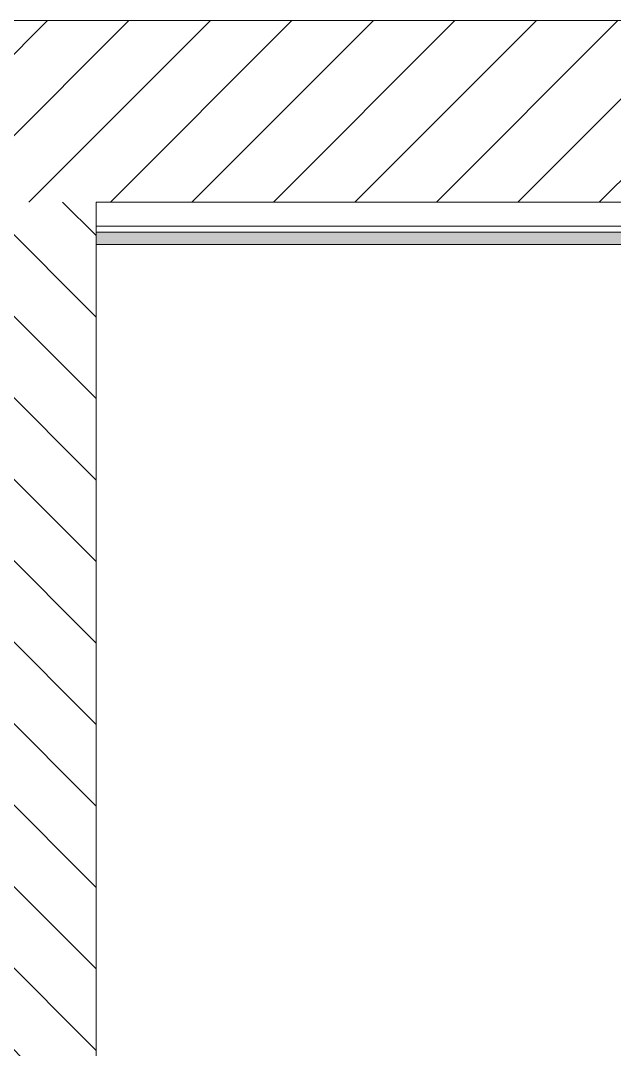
# Model space of a CAD drawing. Header units: millimetres. Extents: x -18512 to 101824, y -95768 to 52898.
# Drawn here: x 63911 to 64402, y -59378 to -58527 of the extents above; entities that cross this region are included whole.
import ezdxf

# ---------------------------------------------------------------- set-up
doc = ezdxf.new("R2010")
doc.units = ezdxf.units.MM
doc.header["$LTSCALE"] = 25
doc.layers.add('AR WALL HATCH', color=8, linetype='Continuous')
doc.layers.add('HAT', color=8, linetype='Continuous')
doc.layers.add('I-FLR-TILE', color=253, linetype='Continuous', lineweight=9)
doc.layers.add('I-WALL', color=2, linetype='Continuous', lineweight=9)

msp = doc.modelspace()

# ---------------------------------------------------------------- hatches: boundary and pattern name
at = {"layer": 'AR WALL HATCH', "lineweight": 5}
h = msp.add_hatch(dxfattribs=at)
h.set_pattern_fill('ANSI31', color=256, scale=15, style=0)
h.set_pattern_definition([(45, (59229.075, -102497.31), (-33.67596, 33.67596), [])])
h.paths.add_polyline_path([(61968.15, -58527.35), (65678.15, -58527.35), (65678.15, -58677.35), (65684.77, -58677.35), (65678.15, -58602.35), (65678.15, -58564.85), (65678.15, -58546.1), (65678.15, -58536.73), (65678.15, -58532.04), (65678.15, -58529.7), (65697.69, -58527.35), (65288.15, -58527.35), (65288.15, -58677.35), (61968.15, -58677.35)])
h = msp.add_hatch(dxfattribs=at)
h.set_pattern_fill('ANSI31', color=256, scale=15, style=0)
h.set_pattern_definition([(135, (9411.8, 69875.98), (-33.67596, -33.67596), [])])
h.paths.add_polyline_path([(63973.15, -58677.35), (63873.15, -58677.35), (63873.15, -60237.62), (63973.15, -60237.62)])
at = {"layer": 'HAT'}
h = msp.add_hatch(dxfattribs=at)
h.set_pattern_fill('AR-SAND', color=256, scale=0.1, style=0)
h.set_pattern_definition([(37.5, (59229.075, -102497.3092), (-0.16000313, 4.89413237), [0, -3.8608, 0, -4.318, 0, -4.1275]), (7.5, (59229.075, -102497.309), (4.4952328, 7.168251), [0, -2.0828, 0, -3.4798, 0, -1.3335]), (327.5, (59225.951, -102497.3092), (7.9099237, 0.01437185), [0, -1.27, 0, -4.572, 0, -5.969]), (317.5, (59225.951, -102497.309), (7.6355645, 2.2292932), [0, -0.635, 0, -2.9972, 0, -3.429])])
h.paths.add_polyline_path([(63873.15, -58712.35), (63873.15, -58702.35), (62193.15, -58702.35), (62203.15, -58712.35)])
h.paths.add_polyline_path([(63973.15, -58702.35), (63973.15, -58712.35), (65363.15, -58712.35), (65363.15, -58702.35)])

# ---------------------------------------------------------------- linework, layer by layer
at = {"layer": 'I-FLR-TILE', "lineweight": 13}
for points in [[(63973.15, -58697.35), (65358.15, -58697.35), (65338.15, -58677.35), (63973.15, -58677.35)], [(63973.15, -58702.35), (65363.15, -58702.35), (65358.15, -58697.35), (63973.15, -58697.35)], [(63973.15, -58712.35), (65363.15, -58712.35), (65363.15, -58702.35), (63973.15, -58702.35)]]:
    msp.add_lwpolyline(points, dxfattribs=at)
at = {"layer": 'I-WALL'}
for p, q in [((61638.15, -58527.35), (65288.15, -58527.35)), ((65288.15, -58677.35), (63973.15, -58677.35)), ((63973.15, -58677.35), (63973.15, -60237.62))]:
    msp.add_line(p, q, dxfattribs=at)

doc.saveas('drawing.dxf')
